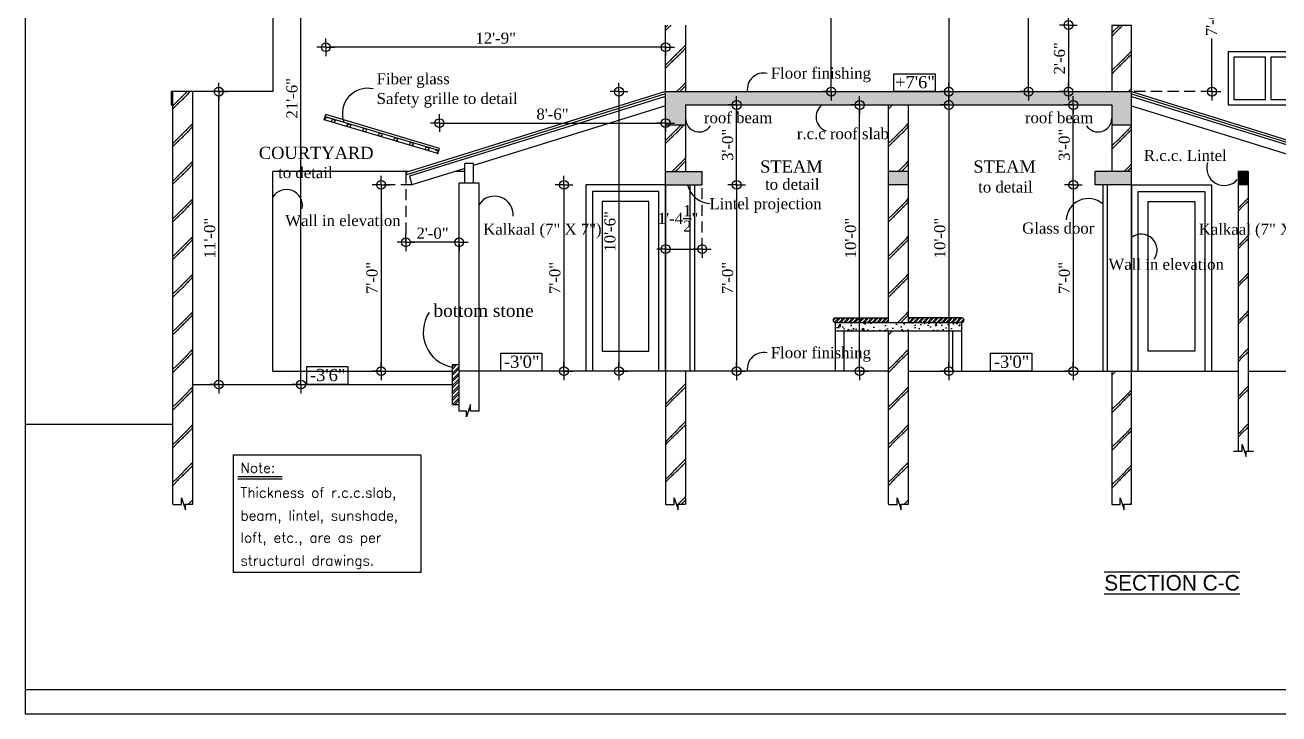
# Model space of a CAD drawing. Extents: x 7848 to 13228, y -2245 to 213.
# Drawn here: x 10016 to 10580, y -440 to -130 of the extents above; entities that cross this region are included whole.
import ezdxf
from ezdxf.enums import TextEntityAlignment as Align

# ---------------------------------------------------------------- set-up
doc = ezdxf.new("R2010")
doc.units = 0
doc.header["$LTSCALE"] = 20
doc.header["$MEASUREMENT"] = 0
doc.header["$PDMODE"] = 34
doc.header["$PDSIZE"] = 5
doc.linetypes.add('HIDDEN', pattern=[0.375, 0.25, -0.125])
doc.layers.get('0').update_dxf_attribs({"linetype": 'CONTINUOUS'})
doc.layers.get('Defpoints').update_dxf_attribs({"linetype": 'CONTINUOUS'})
for name, color, linetype in [('border', 230, 'CONTINUOUS'), ('BORTEXT', 2, 'CONTINUOUS'), ('DETTEXT', 7, 'CONTINUOUS'), ('DIMLINE', 254, 'CONTINUOUS'), ('DOOR', 1, 'CONTINUOUS'), ('Glass', 130, 'CONTINUOUS'), ('grille', 254, 'CONTINUOUS'), ('HATCH', 252, 'CONTINUOUS'), ('kalkaal', 7, 'CONTINUOUS'), ('text', 2, 'CONTINUOUS'), ('TILE', 22, 'CONTINUOUS'), ('wall', 13, 'CONTINUOUS'), ('window', 4, 'CONTINUOUS'), ('WOOD', 7, 'CONTINUOUS')]:
    doc.layers.add(name, color=color, linetype=linetype)
doc.layers.add('correct', color=230, linetype='CONTINUOUS', plot=False)
doc.styles.add('A', font='romans.shx')
doc.styles.add('style3', font='times_1.ttf')
doc.styles.add('style4', font='boos1_0.ttf')
doc.styles.add('style5', font='times_1.ttf')
doc.dimstyles.new('arch61', dxfattribs={"dimscale": 0, "dimtxt": 5, "dimasz": 2, "dimexe": 0.18, "dimexo": 0.0625, "dimgap": 1.5, "dimtad": 1, "dimzin": 3, "dimdsep": 46, "dimlunit": 4, "dimtxsty": 'style3', "dimblk": 'BLK', "dimcen": 0, "dimse1": 1, "dimse2": 1, "dimclrd": 256, "dimclrt": 3, "dimazin": 0, "dimtfac": 1, "dimtix": 1, "dimtmove": 2, "dimatfit": 3, "dimldrblk": 'NONE', "dimfxl": 0.18, "dimtolj": 1, "dimtzin": 0, "dimlwd": -1, "dimarcsym": 0})
pattern_1 = [(45, (-1618.777, 1996.752), (-8.485281, 8.485281), [3, 0]), (45, (-1619.484, 1997.46), (-8.485281, 8.485281), [3, 0])]

# ---------------------------------------------------------------- blocks, each defined once
blk = doc.blocks.new('BLK')
for q in [(-2, 0), (0, 2), (0, -2), (2, 0)]:
    blk.add_line((0, 0), q)
blk.add_circle((0, 0), 1)
blk = doc.blocks.new('*D127')
at = {"layer": 'Defpoints', "color": 0}
for p in [(10409.11, -4.13), (10409.11, -159.54), (10431.77, -159.54)]:
    blk.add_point(p, dxfattribs=at)
at = {"layer": 'DIMLINE'}
blk.add_line((10431.77, -6.13), (10431.77, -157.54), dxfattribs=at)
at = {"layer": 'DIMLINE', "xscale": 2, "yscale": 2, "zscale": 2}
for p, rotation in [((10431.77, -4.13), 90), ((10431.77, -159.54), 270)]:
    blk.add_blockref('BLK', p, dxfattribs=dict(at, rotation=rotation))
at = {"layer": 'DIMLINE', "color": 3, "insert": (10424.44, -81.83), "char_height": 5, "attachment_point": 5, "rotation": 90, "style": 'style3'}
blk.add_mtext('\\A1;12\'-11{\\H1.000000x;\\S1/2;}"', dxfattribs=at)
blk = doc.blocks.new('_None')
blk = doc.blocks.new('*D128')
at = {"layer": 'Defpoints', "color": 0}
for p in [(10505.11, -129.54), (10485.63, -159.54), (10505.11, -159.54)]:
    blk.add_point(p, dxfattribs=at)
at = {"layer": 'DIMLINE'}
blk.add_line((10485.63, -131.54), (10485.63, -157.54), dxfattribs=at)
at = {"layer": 'DIMLINE', "xscale": 2, "yscale": 2, "zscale": 2}
for p, rotation in [((10485.63, -129.54), 90), ((10485.63, -159.54), 270)]:
    blk.add_blockref('BLK', p, dxfattribs=dict(at, rotation=rotation))
at = {"layer": 'DIMLINE', "color": 3, "insert": (10481.59, -144.54), "char_height": 5, "attachment_point": 5, "rotation": 90, "style": 'style3'}
blk.add_mtext('\\A1;2\'-6"', dxfattribs=at)
blk = doc.blocks.new('*D129')
at = {"layer": 'Defpoints', "color": 0}
for p in [(10485.63, -75.54), (10505.11, -75.54), (10505.11, -129.54)]:
    blk.add_point(p, dxfattribs=at)
at = {"layer": 'DIMLINE'}
blk.add_line((10485.63, -127.54), (10485.63, -77.54), dxfattribs=at)
at = {"layer": 'DIMLINE', "xscale": 2, "yscale": 2, "zscale": 2}
for p, rotation in [((10485.63, -75.54), 90), ((10485.63, -129.54), 270)]:
    blk.add_blockref('BLK', p, dxfattribs=dict(at, rotation=rotation))
at = {"layer": 'DIMLINE', "color": 3, "insert": (10481.59, -102.54), "char_height": 5, "attachment_point": 5, "rotation": 90, "style": 'style3'}
blk.add_mtext('\\A1;4\'-6"', dxfattribs=at)
blk = doc.blocks.new('*D131')
at = {"layer": 'Defpoints', "color": 0}
for p in [(10467.66, -46.57), (10505.11, -46.57), (10505.11, -159.54)]:
    blk.add_point(p, dxfattribs=at)
at = {"layer": 'DIMLINE'}
blk.add_line((10467.66, -157.54), (10467.66, -48.57), dxfattribs=at)
at = {"layer": 'DIMLINE', "xscale": 2, "yscale": 2, "zscale": 2}
for p, rotation in [((10467.66, -46.57), 90), ((10467.66, -159.54), 270)]:
    blk.add_blockref('BLK', p, dxfattribs=dict(at, rotation=rotation))
at = {"layer": 'DIMLINE', "color": 3, "insert": (10463.61, -103.05), "char_height": 5, "attachment_point": 5, "rotation": 90, "style": 'style3'}
blk.add_mtext('\\A1;9\'-5"', dxfattribs=at)
blk = doc.blocks.new('*D132')
at = {"layer": 'Defpoints', "color": 0}
for p in [(10189.85, -201.54), (10175.93, -285.54), (10234.06, -285.54)]:
    blk.add_point(p, dxfattribs=at)
at = {"layer": 'DIMLINE'}
blk.add_line((10175.93, -203.54), (10175.93, -283.54), dxfattribs=at)
at = {"layer": 'DIMLINE', "xscale": 2, "yscale": 2, "zscale": 2}
for p, rotation in [((10175.93, -201.54), 90), ((10175.93, -285.54), 270)]:
    blk.add_blockref('BLK', p, dxfattribs=dict(at, rotation=rotation))
at = {"layer": 'DIMLINE', "color": 3, "insert": (10171.88, -243.54), "char_height": 5, "attachment_point": 5, "rotation": 90, "style": 'style3'}
blk.add_mtext('\\A1;7\'-0"', dxfattribs=at)
blk = doc.blocks.new('*D133')
at = {"layer": 'Defpoints', "color": 0}
for p in [(10187.11, -196), (10211.11, -215.31), (10187.11, -227.42)]:
    blk.add_point(p, dxfattribs=at)
at = {"layer": 'DIMLINE'}
blk.add_line((10209.11, -227.42), (10189.11, -227.42), dxfattribs=at)
at = {"layer": 'DIMLINE', "xscale": 2, "yscale": 2, "zscale": 2, "rotation": 180}
blk.add_blockref('BLK', (10187.11, -227.42), dxfattribs=at)
at = {"layer": 'DIMLINE', "xscale": 2, "yscale": 2, "zscale": 2}
blk.add_blockref('BLK', (10211.11, -227.42), dxfattribs=at)
at = {"layer": 'DIMLINE', "color": 3, "insert": (10199.11, -223.38), "char_height": 5, "attachment_point": 5, "style": 'style3'}
blk.add_mtext('\\A1;2\'-0"', dxfattribs=at)
blk = doc.blocks.new('*D134')
at = {"layer": 'Defpoints', "color": 0}
for p in [(10317.11, -201.54), (10317.11, -285.54), (10336.12, -285.54)]:
    blk.add_point(p, dxfattribs=at)
at = {"layer": 'DIMLINE'}
blk.add_line((10336.12, -203.54), (10336.12, -283.54), dxfattribs=at)
at = {"layer": 'DIMLINE', "xscale": 2, "yscale": 2, "zscale": 2}
for p, rotation in [((10336.12, -201.54), 90), ((10336.12, -285.54), 270)]:
    blk.add_blockref('BLK', p, dxfattribs=dict(at, rotation=rotation))
at = {"layer": 'DIMLINE', "color": 3, "insert": (10332.07, -243.54), "char_height": 5, "attachment_point": 5, "rotation": 90, "style": 'style3'}
blk.add_mtext('\\A1;7\'-0"', dxfattribs=at)
blk = doc.blocks.new('*D135')
at = {"layer": 'Defpoints', "color": 0}
for p in [(10320.61, -165.54), (10336.12, -165.54), (10320.61, -201.54)]:
    blk.add_point(p, dxfattribs=at)
at = {"layer": 'DIMLINE'}
blk.add_line((10336.12, -199.54), (10336.12, -167.54), dxfattribs=at)
at = {"layer": 'DIMLINE', "xscale": 2, "yscale": 2, "zscale": 2}
for p, rotation in [((10336.12, -165.54), 90), ((10336.12, -201.54), 270)]:
    blk.add_blockref('BLK', p, dxfattribs=dict(at, rotation=rotation))
at = {"layer": 'DIMLINE', "color": 3, "insert": (10332.07, -183.54), "char_height": 5, "attachment_point": 5, "rotation": 90, "style": 'style3'}
blk.add_mtext('\\A1;3\'-0"', dxfattribs=at)
blk = doc.blocks.new('*D136')
at = {"layer": 'Defpoints', "color": 0}
for p in [(10391.54, -165.54), (10394.53, -165.54), (10404.61, -285.54)]:
    blk.add_point(p, dxfattribs=at)
at = {"layer": 'DIMLINE'}
blk.add_line((10391.54, -283.54), (10391.54, -167.54), dxfattribs=at)
at = {"layer": 'DIMLINE', "xscale": 2, "yscale": 2, "zscale": 2}
for p, rotation in [((10391.54, -165.54), 90), ((10391.54, -285.54), 270)]:
    blk.add_blockref('BLK', p, dxfattribs=dict(at, rotation=rotation))
at = {"layer": 'DIMLINE', "color": 3, "insert": (10387.49, -225.54), "char_height": 5, "attachment_point": 5, "rotation": 90, "style": 'style3'}
blk.add_mtext('\\A1;10\'-0"', dxfattribs=at)
blk = doc.blocks.new('*D137')
at = {"layer": 'Defpoints', "color": 0}
for p in [(10472.16, -165.54), (10431.77, -285.54), (10472.16, -285.54)]:
    blk.add_point(p, dxfattribs=at)
at = {"layer": 'DIMLINE'}
blk.add_line((10431.77, -167.54), (10431.77, -283.54), dxfattribs=at)
at = {"layer": 'DIMLINE', "xscale": 2, "yscale": 2, "zscale": 2}
for p, rotation in [((10431.77, -165.54), 90), ((10431.77, -285.54), 270)]:
    blk.add_blockref('BLK', p, dxfattribs=dict(at, rotation=rotation))
at = {"layer": 'DIMLINE', "color": 3, "insert": (10427.72, -225.54), "char_height": 5, "attachment_point": 5, "rotation": 90, "style": 'style3'}
blk.add_mtext('\\A1;10\'-0"', dxfattribs=at)
blk = doc.blocks.new('*D138')
at = {"layer": 'Defpoints', "color": 0}
for p in [(10501.11, -201.54), (10487.82, -285.54), (10501.11, -285.54)]:
    blk.add_point(p, dxfattribs=at)
at = {"layer": 'DIMLINE'}
blk.add_line((10487.82, -203.54), (10487.82, -283.54), dxfattribs=at)
at = {"layer": 'DIMLINE', "xscale": 2, "yscale": 2, "zscale": 2}
for p, rotation in [((10487.82, -201.54), 90), ((10487.82, -285.54), 270)]:
    blk.add_blockref('BLK', p, dxfattribs=dict(at, rotation=rotation))
at = {"layer": 'DIMLINE', "color": 3, "insert": (10483.77, -243.54), "char_height": 5, "attachment_point": 5, "rotation": 90, "style": 'style3'}
blk.add_mtext('\\A1;7\'-0"', dxfattribs=at)
blk = doc.blocks.new('*D139')
at = {"layer": 'Defpoints', "color": 0}
for p in [(10487.82, -165.54), (10505.11, -165.54), (10505.86, -201.54)]:
    blk.add_point(p, dxfattribs=at)
at = {"layer": 'DIMLINE'}
blk.add_line((10487.82, -199.54), (10487.82, -167.54), dxfattribs=at)
at = {"layer": 'DIMLINE', "xscale": 2, "yscale": 2, "zscale": 2}
for p, rotation in [((10487.82, -165.54), 90), ((10487.82, -201.54), 270)]:
    blk.add_blockref('BLK', p, dxfattribs=dict(at, rotation=rotation))
at = {"layer": 'DIMLINE', "color": 3, "insert": (10483.77, -183.54), "char_height": 5, "attachment_point": 5, "rotation": 90, "style": 'style3'}
blk.add_mtext('\\A1;3\'-0"', dxfattribs=at)
blk = doc.blocks.new('*D143')
at = {"layer": 'Defpoints', "color": 0}
for p in [(10378.75, 2.46), (10409.11, 2.46), (10409.11, -159.54)]:
    blk.add_point(p, dxfattribs=at)
at = {"layer": 'DIMLINE'}
blk.add_line((10378.75, -157.54), (10378.75, 0.46), dxfattribs=at)
at = {"layer": 'DIMLINE', "xscale": 2, "yscale": 2, "zscale": 2}
for p, rotation in [((10378.75, 2.46), 90), ((10378.75, -159.54), 270)]:
    blk.add_blockref('BLK', p, dxfattribs=dict(at, rotation=rotation))
at = {"layer": 'DIMLINE', "color": 3, "insert": (10374.71, -78.54), "char_height": 5, "attachment_point": 5, "rotation": 90, "style": 'style3'}
blk.add_mtext('\\A1;13\'-6"', dxfattribs=at)
blk = doc.blocks.new('*D146')
at = {"layer": 'Defpoints', "color": 0}
for p in [(10304.11, -201.54), (10320.61, -201.54), (10320.61, -230.51)]:
    blk.add_point(p, dxfattribs=at)
at = {"layer": 'DIMLINE'}
blk.add_line((10306.11, -230.51), (10318.61, -230.51), dxfattribs=at)
at = {"layer": 'DIMLINE', "xscale": 2, "yscale": 2, "zscale": 2, "rotation": 180}
blk.add_blockref('BLK', (10304.11, -230.51), dxfattribs=at)
at = {"layer": 'DIMLINE', "xscale": 2, "yscale": 2, "zscale": 2}
blk.add_blockref('BLK', (10320.61, -230.51), dxfattribs=at)
at = {"layer": 'DIMLINE', "color": 3, "insert": (10309.72, -216.67), "char_height": 5, "attachment_point": 5, "style": 'style3'}
blk.add_mtext('\\A1;1\'-4{\\H1.000000x;\\S1/2;}"', dxfattribs=at)
blk = doc.blocks.new('*D147')
at = {"layer": 'Defpoints', "color": 0}
for p in [(10268.11, -201.54), (10258.31, -285.54), (10268.11, -285.54)]:
    blk.add_point(p, dxfattribs=at)
at = {"layer": 'DIMLINE'}
blk.add_line((10258.31, -203.54), (10258.31, -283.54), dxfattribs=at)
at = {"layer": 'DIMLINE', "xscale": 2, "yscale": 2, "zscale": 2}
for p, rotation in [((10258.31, -201.54), 90), ((10258.31, -285.54), 270)]:
    blk.add_blockref('BLK', p, dxfattribs=dict(at, rotation=rotation))
at = {"layer": 'DIMLINE', "color": 3, "insert": (10254.26, -243.54), "char_height": 5, "attachment_point": 5, "rotation": 90, "style": 'style3'}
blk.add_mtext('\\A1;7\'-0"', dxfattribs=at)
blk = doc.blocks.new('*D150')
at = {"layer": 'Defpoints', "color": 0}
for p in [(10304.11, -159.54), (10283.09, -285.54), (10304.11, -285.54)]:
    blk.add_point(p, dxfattribs=at)
at = {"layer": 'DIMLINE'}
blk.add_line((10283.09, -161.54), (10283.09, -283.54), dxfattribs=at)
at = {"layer": 'DIMLINE', "xscale": 2, "yscale": 2, "zscale": 2}
for p, rotation in [((10283.09, -159.54), 90), ((10283.09, -285.54), 270)]:
    blk.add_blockref('BLK', p, dxfattribs=dict(at, rotation=rotation))
at = {"layer": 'DIMLINE', "color": 3, "insert": (10279.05, -222.54), "char_height": 5, "attachment_point": 5, "rotation": 90, "style": 'style3'}
blk.add_mtext('\\A1;10\'-6"', dxfattribs=at)
blk = doc.blocks.new('*D285')
at = {"layer": 'Defpoints', "color": 0}
for p in [(10304.11, -173.73), (10304.11, -179.57), (10202.2, -185.1)]:
    blk.add_point(p, dxfattribs=at)
at = {"layer": 'DIMLINE'}
blk.add_line((10204.2, -173.73), (10302.11, -173.73), dxfattribs=at)
at = {"layer": 'DIMLINE', "xscale": 2, "yscale": 2, "zscale": 2, "rotation": 180}
blk.add_blockref('BLK', (10202.2, -173.73), dxfattribs=at)
at = {"layer": 'DIMLINE', "xscale": 2, "yscale": 2, "zscale": 2}
blk.add_blockref('BLK', (10304.11, -173.73), dxfattribs=at)
at = {"layer": 'DIMLINE', "color": 3, "insert": (10253.16, -169.69), "char_height": 5, "attachment_point": 5, "style": 'style3'}
blk.add_mtext('\\A1;8\'-6"', dxfattribs=at)
blk = doc.blocks.new('*D286')
at = {"layer": 'Defpoints', "color": 0}
for p in [(10151.01, -139.52), (10304.11, -137.67), (10151.01, -169.89)]:
    blk.add_point(p, dxfattribs=at)
at = {"layer": 'DIMLINE'}
blk.add_line((10302.11, -139.52), (10153.01, -139.52), dxfattribs=at)
at = {"layer": 'DIMLINE', "xscale": 2, "yscale": 2, "zscale": 2, "rotation": 180}
blk.add_blockref('BLK', (10151.01, -139.52), dxfattribs=at)
at = {"layer": 'DIMLINE', "xscale": 2, "yscale": 2, "zscale": 2}
blk.add_blockref('BLK', (10304.11, -139.52), dxfattribs=at)
at = {"layer": 'DIMLINE', "color": 3, "insert": (10227.56, -135.47), "char_height": 5, "attachment_point": 5, "style": 'style3'}
blk.add_mtext('\\A1;12\'-9"', dxfattribs=at)
blk = doc.blocks.new('A$C4FA57EA0')
at = {"layer": 'window'}
for points in [[(-19.25, -21.5), (16.75, -21.5), (16.75, 2.5), (-19.25, 2.5)], [(-16.75, 0), (-16.75, -19), (-2.5, -19), (-2.5, 0)], [(0, 0), (0, -19), (14.25, -19), (14.25, 0)]]:
    blk.add_lwpolyline(points, close=True, dxfattribs=at)
blk = doc.blocks.new('*U287')
blk.add_blockref('A$C4FA57EA0', (1.25, -2.5))
blk = doc.blocks.new('*D455')
at = {"layer": 'Defpoints', "color": 0}
for p in [(10091.11, -159.54), (10102.79, -159.54), (10091.11, -291.54)]:
    blk.add_point(p, dxfattribs=at)
at = {"layer": 'DIMLINE'}
blk.add_line((10102.79, -289.54), (10102.79, -161.54), dxfattribs=at)
at = {"layer": 'DIMLINE', "xscale": 2, "yscale": 2, "zscale": 2}
for p, rotation in [((10102.79, -159.54), 90), ((10102.79, -291.54), 270)]:
    blk.add_blockref('BLK', p, dxfattribs=dict(at, rotation=rotation))
at = {"layer": 'DIMLINE', "color": 3, "insert": (10098.75, -225.54), "char_height": 5, "attachment_point": 5, "rotation": 90, "style": 'style3'}
blk.add_mtext('\\A1;11\'-0"', dxfattribs=at)
blk = doc.blocks.new('*D457')
at = {"layer": 'Defpoints', "color": 0}
for p in [(10550.29, -75.54), (10570.64, -75.54), (10514.11, -159.54)]:
    blk.add_point(p, dxfattribs=at)
at = {"layer": 'DIMLINE'}
for p, q in [((10550.29, -77.54), (10550.29, -119.11)), ((10550.29, -157.54), (10550.29, -135.53))]:
    blk.add_line(p, q, dxfattribs=at)
at = {"layer": 'DIMLINE', "xscale": 2, "yscale": 2, "zscale": 2}
for p, rotation in [((10550.29, -75.54), 90), ((10550.29, -159.54), 270)]:
    blk.add_blockref('BLK', p, dxfattribs=dict(at, rotation=rotation))
at = {"layer": 'DIMLINE', "color": 3, "insert": (10550.12, -127.32), "char_height": 5, "attachment_point": 5, "rotation": 90, "style": 'style3'}
blk.add_mtext('\\A1;7\'-0"', dxfattribs=at)
blk = doc.blocks.new('*D461')
at = {"layer": 'Defpoints', "color": 0}
for p in [(10139.84, -33.54), (10160.97, -33.54), (10160.97, -291.54)]:
    blk.add_point(p, dxfattribs=at)
at = {"layer": 'DIMLINE'}
blk.add_line((10139.84, -289.54), (10139.84, -35.54), dxfattribs=at)
at = {"layer": 'DIMLINE', "xscale": 2, "yscale": 2, "zscale": 2}
for p, rotation in [((10139.84, -33.54), 90), ((10139.84, -291.54), 270)]:
    blk.add_blockref('BLK', p, dxfattribs=dict(at, rotation=rotation))
at = {"layer": 'DIMLINE', "color": 3, "insert": (10135.79, -162.54), "char_height": 5, "attachment_point": 5, "rotation": 90, "style": 'style3'}
blk.add_mtext('\\A1;21\'-6"', dxfattribs=at)

msp = doc.modelspace()

# ---------------------------------------------------------------- hatches: boundary and pattern name
at = {"layer": 'HATCH'}
h = msp.add_hatch(dxfattribs=at)
h.set_pattern_fill('BRICK HATCH', color=8, angle=45, style=0)
h.set_pattern_definition(pattern_1)
h.paths.add_polyline_path([(10313.113, -129.538), (10304.113, -129.538), (10304.113, -159.538), (10313.113, -159.538)])
h = msp.add_hatch(dxfattribs=at)
h.set_pattern_fill('BRICK HATCH', color=8, angle=45, style=0)
h.set_pattern_definition(pattern_1)
h.paths.add_polyline_path([(10514.113, -129.538), (10505.113, -129.538), (10505.113, -159.538), (10514.113, -159.538)])
h = msp.add_hatch(dxfattribs=at)
h.set_pattern_fill('BRICK HATCH', color=8, angle=45, style=0)
h.set_pattern_definition(pattern_1)
h.paths.add_polyline_path([(10082.113, -345.561), (10086.004, -345.561), (10086.004, -342.574), (10087.767, -348.045), (10087.767, -345.542), (10091.113, -345.542), (10091.113, -159.538), (10082.113, -159.538)])
for points in [[(10505.113, -165.538), (10505.113, -174.538), (10514.113, -174.538), (10514.113, -159.538), (10304.113, -159.538), (10304.113, -174.538), (10313.113, -174.538), (10313.113, -165.538)], [(10304.113, -195.538), (10304.113, -201.538), (10320.613, -201.538), (10320.613, -195.538)], [(10404.613, -195.538), (10404.613, -201.538), (10413.613, -201.538), (10413.613, -195.538)], [(10497.613, -195.538), (10497.613, -201.538), (10514.113, -201.538), (10514.113, -195.538)], [(10566.613, -195.538), (10562.113, -195.538), (10562.113, -201.538), (10566.613, -201.538)]]:
    msp.add_hatch(color=8, dxfattribs=at).paths.add_polyline_path(points)
h = msp.add_hatch(dxfattribs=at)
h.set_pattern_fill('BRICK HATCH', color=8, angle=45, style=0)
h.set_pattern_definition(pattern_1)
h.paths.add_polyline_path([(10413.613, -165.538), (10404.613, -165.538), (10404.613, -195.538), (10413.613, -195.538)])
h = msp.add_hatch(dxfattribs=at)
h.set_pattern_fill('BRICK HATCH', color=8, angle=45, style=0)
h.set_pattern_definition(pattern_1)
h.paths.add_polyline_path([(10304.113, -195.538), (10313.113, -195.538), (10313.113, -174.538), (10304.113, -174.538)])
h = msp.add_hatch(dxfattribs=at)
h.set_pattern_fill('BRICK HATCH', color=8, angle=45, style=0)
h.set_pattern_definition(pattern_1)
h.paths.add_polyline_path([(10505.113, -195.538), (10514.113, -195.538), (10514.113, -174.538), (10505.113, -174.538)])
h = msp.add_hatch(dxfattribs=at)
h.set_pattern_fill('BRICK HATCH', color=8, angle=45, style=0)
h.set_pattern_definition(pattern_1)
h.paths.add_polyline_path([(10413.613, -267.538), (10404.613, -267.538), (10404.613, -345.561), (10408.504, -345.561), (10408.504, -342.574), (10410.267, -348.045), (10410.267, -345.542), (10413.613, -345.542)])
h.paths.add_polyline_path([(10404.613, -263.538), (10413.613, -263.538), (10413.613, -201.538), (10404.613, -201.538)])
h = msp.add_hatch(dxfattribs=at)
h.set_pattern_fill('BRICK HATCH', color=8, angle=45, style=0)
h.set_pattern_definition(pattern_1)
h.paths.add_polyline_path([(10562.113, -321.561), (10563.958, -321.561), (10563.958, -318.574), (10565.721, -324.045), (10565.721, -321.542), (10566.613, -321.542), (10566.613, -201.538), (10562.113, -201.538)])
h = msp.add_hatch(dxfattribs=at)
h.set_pattern_fill('STEEL', color=256, scale=12, style=0)
h.set_pattern_definition([(45, (1242.596, 4897.9355), (-1.06066017, 1.06066017), []), (45, (1242.596, 4898.6855), (-1.06066017, 1.06066017), [])])
h.paths.add_polyline_path([(10404.613, -263.538), (10404.613, -261.538), (10380.613, -261.538, 1), (10380.613, -263.538)])
h = msp.add_hatch(dxfattribs=at)
h.set_pattern_fill('AR-CONC', color=8, style=0)
h.set_pattern_definition([(50, (-1618.777, 1996.7524), (7.1726018, -0.6275213), [0.75, -8.25]), (355, (-1618.777, 1996.7524), (-1.3875133, 7.5219213), [0.6, -6.6]), (100.4514, (-1618.1793, 1996.7), (5.785094, 6.8943954), [0.637402, -7.011421]), (46.1842, (-1618.777, 1998.752), (10.6724105, -1.65519), [1.125, -12.375]), (96.6356, (-1617.888, 1998.614), (9.346627, 9.741179), [0.956103, -10.51713]), (351.1842, (-1618.777, 1998.752), (9.346619, 9.741186), [0.9, -9.9]), (21, (-1617.777, 1998.2524), (5.9690705, -4.026189), [0.75, -8.25]), (326, (-1617.777, 1998.2524), (2.4331533, 7.2515005), [0.6, -6.6]), (71.4514, (-1617.2796, 1997.917), (8.4022263, 3.225305), [0.637402, -7.011421]), (37.5, (-1618.777, 1996.7524), (0.12159855, 3.32893854), [0, -6.52, 0, -6.7, 0, -6.625]), (7.5, (-1618.777, 1996.7524), (2.6306954, 3.9441171), [0, -3.82, 0, -6.37, 0, -2.525]), (327.5, (-1621.007, 1996.7524), (5.33822436, -0.2255487), [0, -2.5, 0, -7.8, 0, -10.35]), (317.5, (-1622.007, 1996.7524), (5.8318617, 1.0010498), [0, -3.25, 0, -5.18, 0, -7.35])])
h.paths.add_polyline_path([(10380.613, -263.538), (10380.613, -267.538), (10437.613, -267.538), (10437.613, -263.538)])
h = msp.add_hatch(dxfattribs=at)
h.set_pattern_fill('STEEL', color=256, scale=12, style=0)
h.set_pattern_definition([(45, (-1618.777, 1996.7524), (-1.06066017, 1.06066017), []), (45, (-1618.777, 1997.5024), (-1.06066017, 1.06066017), [])])
h.paths.add_polyline_path([(10413.613, -263.538), (10413.613, -261.538), (10437.613, -261.538, -1), (10437.613, -263.538)])
h = msp.add_hatch(dxfattribs=at)
h.set_pattern_fill('STEEL', color=256, scale=16, style=0)
h.set_pattern_definition([(45, (-1618.777, 1996.7524), (-1.41421356, 1.41421356), []), (45, (-1618.777, 1997.7524), (-1.41421356, 1.41421356), [])])
h.paths.add_polyline_path([(10211.113, -282.538), (10208.113, -282.538), (10208.113, -300.538), (10211.113, -300.538)])
h = msp.add_hatch(dxfattribs=at)
h.set_pattern_fill('BRICK HATCH', color=8, angle=45, style=0)
h.set_pattern_definition(pattern_1)
h.paths.add_polyline_path([(10304.113, -345.561), (10308.004, -345.561), (10308.004, -342.574), (10308.96, -345.542), (10313.113, -345.542), (10313.113, -285.538), (10304.113, -285.538)])
h = msp.add_hatch(dxfattribs=at)
h.set_pattern_fill('BRICK HATCH', color=8, angle=45, style=0)
h.set_pattern_definition(pattern_1)
h.paths.add_polyline_path([(10514.113, -285.538), (10505.113, -285.538), (10505.113, -345.561), (10509.004, -345.561), (10509.004, -342.574), (10509.96, -345.542), (10514.113, -345.542)])

# ---------------------------------------------------------------- linework, layer by layer
for p, q in [((10127.113, -285.538), (10127.113, -195.538)), ((10188.581, -195.538), (10127.113, -195.538)), ((10213.613, -195.538), (10209.091, -195.538)), ((10304.113, -201.538), (10304.113, -285.538)), ((10514.113, -201.538), (10514.113, -285.538)), ((10127.113, -285.538), (10208.113, -285.538))]:
    msp.add_line(p, q)
for points in [[(10220.122, -303.558), (10216.223, -303.558), (10216.223, -300.571), (10214.46, -306.042), (10214.46, -303.538), (10211.113, -303.538)], [(10560.059, -321.561), (10563.958, -321.561), (10563.958, -318.574), (10565.721, -324.045), (10565.721, -321.542), (10569.067, -321.542)], [(10082.105, -345.561), (10086.004, -345.561), (10086.004, -342.574), (10087.767, -348.045), (10087.767, -345.542), (10091.113, -345.542)], [(10304.105, -345.561), (10308.004, -345.561), (10308.004, -342.574), (10309.767, -348.045), (10309.767, -345.542), (10313.113, -345.542)], [(10404.605, -345.561), (10408.504, -345.561), (10408.504, -342.574), (10410.267, -348.045), (10410.267, -345.542), (10413.613, -345.542)], [(10505.105, -345.561), (10509.004, -345.561), (10509.004, -342.574), (10510.767, -348.045), (10510.767, -345.542), (10514.113, -345.542)]]:
    msp.add_lwpolyline(points)
at = {"layer": 'border'}
msp.add_line((10015.52, -429.023), (11048.824, -429.023), dxfattribs=at)
at = {"layer": 'correct', "color": 3}
msp.add_lwpolyline([(11048.824, -440.014), (11048.824, 163.772), (10015.52, 163.772), (10015.52, -440.014)], close=True, dxfattribs=at)
at = {"layer": 'DETTEXT'}
for centre, radius, start, end in [((10348.225, -158.433), 7.283, 77.20671, 188.73098), ((10169.888, -169.465), 11.437, 77.74927, 199.81518), ((10378.514, -170.915), 6.627, 125.77385, 252.19314), ((10319.254, -171.572), 6.141, 179.45681, 327.26572), ((10498.973, -171.572), 6.141, 212.73428, 0.54319), ((10555.798, -193.986), 7.863, 161.85746, 318.6801), ((10324.462, -199.181), 10.721, 192.70074, 267.9188), ((10133.253, -210.846), 7.192, 348.69462, 148.6233), ((10227.097, -214.935), 8.313, 354.90892, 147.16014), ((10494.573, -217.654), 9.934, 48.82034, 178.12275), ((10518.423, -230.929), 7.148, 324.80289, 127.07587), ((10210.916, -268.001), 16.023, 146.03213, 259.92691), ((10348.225, -284.433), 7.283, 77.20671, 188.73098)]:
    msp.add_arc(centre, radius, start, end, dxfattribs=at)
at = {"layer": 'DIMLINE', "color": 8, "linetype": 'HIDDEN'}
for p, q in [((10550.294, -159.538), (10514.113, -159.538)), ((10187.113, -195.996), (10187.113, -227.422)), ((10189.846, -201.538), (10175.933, -201.538)), ((10320.613, -230.512), (10320.613, -201.538))]:
    msp.add_line(p, q, dxfattribs=at)
at = {"layer": 'DOOR'}
for points in [[(10304.113, -285.538), (10304.113, -201.538), (10268.113, -201.538), (10268.113, -285.538)], [(10514.113, -285.538), (10514.113, -201.538), (10550.113, -201.538), (10550.113, -285.538)], [(10301.113, -285.538), (10301.113, -204.538), (10271.113, -204.538), (10271.113, -285.538)], [(10517.113, -285.538), (10517.113, -204.538), (10547.113, -204.538), (10547.113, -285.538)], [(10296.613, -276.538), (10296.613, -209.038), (10275.613, -209.038), (10275.613, -276.538), (10296.613, -276.538)], [(10542.613, -276.538), (10521.613, -276.538), (10521.613, -209.038), (10542.613, -209.038), (10542.613, -276.538)]]:
    msp.add_lwpolyline(points, dxfattribs=at)
at = {"layer": 'Glass'}
for p, q in [((10150.708, -170.839), (10151.011, -169.886)), ((10201.898, -186.055), (10150.708, -170.839)), ((10202.201, -185.102), (10151.011, -169.886)), ((10201.898, -186.055), (10202.201, -185.102)), ((10315.113, -201.538), (10315.113, -285.538)), ((10317.113, -201.538), (10317.113, -285.538)), ((10501.113, -201.538), (10501.113, -285.538)), ((10503.113, -201.538), (10503.113, -285.538))]:
    msp.add_line(p, q, dxfattribs=at)
at = {"layer": 'grille', "color": 0}
for p, q in [((10150.708, -170.839), (10150.281, -172.276)), ((10201.471, -187.493), (10150.281, -172.276)), ((10201.898, -186.055), (10150.708, -170.839))]:
    msp.add_line(p, q, dxfattribs=at)
at = {"layer": 'grille', "color": 2}
for points in [[(10150.52, -172.348), (10150.281, -172.276), (10150.708, -170.839), (10152.146, -171.266), (10152.075, -171.506), (10150.877, -171.149)], [(10201.231, -187.422), (10201.471, -187.493), (10201.898, -186.055), (10200.461, -185.628), (10200.389, -185.868), (10201.588, -186.224)]]:
    msp.add_lwpolyline(points, close=True, dxfattribs=at)
at = {"layer": 'grille', "color": 9}
for centre in [(10154.437, -172.729), (10161.467, -174.819), (10168.498, -176.909), (10175.529, -178.999), (10182.56, -181.089), (10189.591, -183.179), (10196.622, -185.269)]:
    msp.add_circle(centre, 0.75, dxfattribs=at)
at = {"layer": 'kalkaal'}
for p, q in [((10211.113, -303.538), (10211.113, -200.788)), ((10220.113, -200.788), (10211.113, -200.788)), ((10220.113, -303.558), (10220.113, -200.788))]:
    msp.add_line(p, q, dxfattribs=at)
at = {"layer": 'text', "color": 0}
for p, q in [((10111.455, -333.069), (10131.377, -333.069)), ((10111.455, -333.983), (10131.377, -333.983))]:
    msp.add_line(p, q, dxfattribs=at)
at = {"layer": 'text'}
for points in [[(10407.022, -151.451), (10425.573, -151.451), (10425.573, -159.538), (10407.022, -159.538)], [(10229.837, -277.451), (10248.388, -277.451), (10248.388, -285.538), (10229.837, -285.538)], [(10450.53, -277.451), (10469.082, -277.451), (10469.082, -285.538), (10450.53, -285.538)], [(10142.418, -283.451), (10160.97, -283.451), (10160.97, -291.538), (10142.418, -291.538)]]:
    msp.add_lwpolyline(points, close=True, dxfattribs=at)
at = {"layer": 'text', "color": 0}
msp.add_lwpolyline([(10109.363, -323.221), (10193.875, -323.221), (10193.875, -376.288), (10109.363, -376.288)], close=True, dxfattribs=at)
at = {"layer": 'TILE'}
for p, q in [((10304.113, -159.538), (10187.113, -195.996)), ((10304.113, -160.601), (10187.409, -196.968)), ((10514.113, -159.538), (10631.113, -195.996)), ((10514.113, -160.601), (10630.817, -196.968)), ((10187.113, -195.996), (10187.409, -196.968))]:
    msp.add_line(p, q, dxfattribs=at)
at = {"layer": 'wall'}
for p, q in [((10127.113, -39.538), (10127.113, -159.538)), ((10304.113, -201.538), (10304.113, -129.538)), ((10313.113, -129.538), (10313.113, -159.538)), ((10505.113, -129.538), (10505.113, -159.538)), ((10505.113, -129.538), (10514.113, -129.538)), ((10514.113, -201.538), (10514.113, -129.538)), ((10081.363, -159.538), (10081.363, -165.538)), ((10127.113, -159.538), (10081.363, -159.538)), ((10082.113, -345.542), (10082.113, -159.538)), ((10091.113, -345.542), (10091.113, -159.538)), ((10304.113, -159.538), (10514.113, -159.538)), ((10081.363, -165.538), (10082.113, -165.538)), ((10313.113, -165.538), (10313.113, -195.538)), ((10313.113, -165.538), (10505.113, -165.538)), ((10404.613, -263.538), (10404.613, -165.538)), ((10413.613, -263.538), (10413.613, -165.538)), ((10505.113, -165.538), (10505.113, -195.538)), ((10304.113, -174.538), (10313.113, -174.538)), ((10505.113, -174.538), (10514.113, -174.538)), ((10304.113, -195.538), (10320.613, -195.538)), ((10320.613, -201.538), (10320.613, -195.538)), ((10413.613, -195.538), (10404.613, -195.538)), ((10514.113, -195.538), (10497.613, -195.538)), ((10497.613, -201.538), (10497.613, -195.538)), ((10562.113, -195.538), (10562.113, -321.561)), ((10566.613, -195.538), (10562.113, -195.538)), ((10566.613, -195.538), (10566.613, -321.542)), ((10304.113, -201.538), (10320.613, -201.538)), ((10413.613, -201.538), (10404.613, -201.538)), ((10514.113, -201.538), (10497.613, -201.538)), ((10566.613, -201.538), (10562.113, -201.538)), ((10380.613, -261.538), (10404.613, -261.538)), ((10380.613, -263.538), (10437.613, -263.538)), ((10380.613, -267.538), (10380.613, -263.538)), ((10437.613, -261.538), (10413.613, -261.538)), ((10437.613, -267.538), (10437.613, -263.538)), ((10437.613, -267.538), (10380.613, -267.538)), ((10404.613, -345.542), (10404.613, -267.538)), ((10413.613, -345.542), (10413.613, -267.538)), ((10208.113, -300.538), (10208.113, -282.538)), ((10208.113, -282.538), (10211.113, -282.538)), ((10211.113, -300.538), (10211.113, -282.538)), ((10404.613, -285.538), (10211.113, -285.538)), ((10304.113, -285.538), (10304.113, -345.561)), ((10313.113, -285.538), (10313.113, -345.542)), ((10413.613, -285.538), (10562.113, -285.538)), ((10505.113, -285.538), (10505.113, -345.561)), ((10514.113, -345.542), (10514.113, -285.538)), ((10566.613, -285.538), (10607.113, -285.538)), ((10091.113, -291.538), (10208.113, -291.538)), ((10208.113, -300.538), (10211.113, -300.538)), ((10208.113, -300.538), (10211.113, -300.538)), ((10082.113, -309.538), (10015.52, -309.538))]:
    msp.add_line(p, q, dxfattribs=at)
at = {"layer": 'wall', "color": 0}
for p, q in [((10380.613, -285.538), (10380.613, -267.538)), ((10384.613, -285.538), (10384.613, -267.538)), ((10433.613, -285.538), (10433.613, -267.538)), ((10437.613, -285.538), (10437.613, -267.538))]:
    msp.add_line(p, q, dxfattribs=at)
at = {"layer": 'wall'}
for centre, start, end in [((10380.613, -262.538), 90, 270), ((10437.613, -262.538), 270, 90)]:
    msp.add_arc(centre, 1, start, end, dxfattribs=at)
at = {"layer": 'WOOD'}
for p, q in [((10304.113, -161.663), (10188.662, -197.649)), ((10514.113, -161.663), (10629.564, -197.649)), ((10304.113, -165.913), (10217.613, -192.881)), ((10514.113, -165.913), (10600.613, -192.881)), ((10213.613, -200.788), (10213.613, -191.881)), ((10217.613, -191.881), (10213.613, -191.881)), ((10217.613, -200.788), (10217.613, -191.881)), ((10188.662, -197.649), (10189.846, -201.538)), ((10213.613, -194.128), (10189.846, -201.538))]:
    msp.add_line(p, q, dxfattribs=at)

# ---------------------------------------------------------------- block references
msp.add_blockref('*U287', (10575.613, -141.538))

# ---------------------------------------------------------------- texts
at = {"layer": 'BORTEXT', "color": 2, "style": 'style4'}
msp.add_text('%%U%%OSECTION C-C', height=7.02428, dxfattribs=at).set_placement((10501.753, -384.42))
at = {"layer": 'DETTEXT', "style": 'style5'}
for s, height, p in [('Fiber glass', 5, (10173.93, -156.237)), ('Floor finishing', 5, (10351.533, -153.671)), ('Safety grille to detail', 5, (10173.93, -165.125)), ('r.c.c roof slab', 5, (10363.255, -180.973)), ('Wall in elevation', 5, (10132.728, -220.123)), ('Kalkaal (7" X 7")', 5, (10221.927, -224.039)), ('Kalkaal (7" X 7")', 5, (10544.328, -224.039)), ('bottom stone', 5.75, (10199.548, -261.071)), ('Floor finishing', 5, (10351.533, -279.671))]:
    msp.add_text(s, height=height, dxfattribs=at).set_placement(p)
for p in [(10336.807, -171.113), (10481.42, -171.113)]:
    msp.add_text('roof beam', height=5, dxfattribs=at).set_placement(p, align=Align.MIDDLE)
for s, p in [('R.c.c. Lintel', (10538.295, -190.789)), ('to detail', (10141.821, -198.514)), ('to detail', (10361.189, -203.779)), ('to detail', (10457.224, -205.018)), ('Lintel projection', (10349.143, -212.545)), ('Glass door', (10481.03, -223.543)), ('Wall in elevation', (10529.678, -239.827))]:
    msp.add_text(s, height=5, dxfattribs=at).set_placement(p, align=Align.CENTER)
at = {"layer": 'text'}
for s, height, style, p in [('+7\'6"', 5.5, 'style5', (10407.546, -158.011)), ('COURTYARD', 5.5, 'style5', (10120.851, -189.891)), ('STEAM', 5.5, 'style5', (10346.716, -196.051)), ('STEAM', 5.5, 'style5', (10442.774, -196.051)), ('-3\'0"', 5.5, 'style5', (10231.313, -284.011)), ('-3\'0"', 5.5, 'style5', (10452.006, -284.011)), ('-3\'6"', 5.5, 'style5', (10143.894, -290.011)), ('Note:', 4.5, 'A', (10112.597, -331.325)), ('Thickness of r.c.c.slab, ', 4.5, 'A', (10112.597, -342.495)), ('beam, lintel, sunshade, ', 4.5, 'A', (10112.597, -352.838)), ('loft, etc., are as per ', 4.5, 'A', (10112.597, -362.768)), ('structural drawings.', 4.5, 'A', (10112.597, -373.111))]:
    msp.add_text(s, height=height, dxfattribs=dict(at, style=style)).set_placement(p)

# ---------------------------------------------------------------- dimensions: what is measured, and where the dimension line sits
at = {"layer": 'DIMLINE'}
for base, p1, p2, override, picture, middle in [((10378.751, 2.462), (10409.113, -159.538), (10409.113, 2.462), {"dimscale": 1, "dimfxl": 0.25}, '*D143', (10374.708, -78.538)), ((10431.766, -159.538), (10409.113, -4.131), (10409.113, -159.538), {"dimscale": 1, "dimfxl": 0.25}, '*D127', (10424.443, -81.835)), ((10139.836, -33.538), (10160.97, -291.538), (10160.97, -33.538), {"dimscale": 1}, '*D461', (10135.793, -162.538)), ((10467.657, -46.572), (10505.113, -159.538), (10505.113, -46.572), {"dimscale": 1, "dimfxl": 0.25}, '*D131', (10463.607, -103.055)), ((10485.628, -75.538), (10505.113, -129.538), (10505.113, -75.538), {"dimscale": 1, "dimfxl": 0.25}, '*D129', (10481.585, -102.538)), ((10485.628, -159.538), (10505.113, -129.538), (10505.113, -159.538), {"dimscale": 1, "dimfxl": 0.25}, '*D128', (10481.585, -144.538)), ((10102.794, -159.538), (10091.113, -291.538), (10091.113, -159.538), {"dimscale": 1}, '*D455', (10098.751, -225.538)), ((10283.089, -285.538), (10304.113, -159.538), (10304.113, -285.538), {"dimscale": 1, "dimfxl": 0.25}, '*D150', (10279.046, -222.538)), ((10336.118, -165.538), (10320.613, -201.538), (10320.613, -165.538), {"dimscale": 1, "dimfxl": 0.25}, '*D135', (10332.075, -183.538)), ((10391.537, -165.538), (10404.613, -285.538), (10394.531, -165.538), {"dimscale": 1, "dimfxl": 0.25}, '*D136', (10387.494, -225.538)), ((10431.766, -285.538), (10472.164, -165.538), (10472.164, -285.538), {"dimscale": 1, "dimfxl": 0.25}, '*D137', (10427.723, -225.538)), ((10487.817, -165.538), (10505.863, -201.538), (10505.113, -165.538), {"dimscale": 1, "dimfxl": 0.25}, '*D139', (10483.773, -183.538)), ((10175.933, -285.538), (10189.846, -201.538), (10234.059, -285.538), {"dimscale": 1, "dimfxl": 0.25}, '*D132', (10171.882, -243.538)), ((10258.31, -285.538), (10268.113, -201.538), (10268.113, -285.538), {"dimscale": 1, "dimfxl": 0.25}, '*D147', (10254.26, -243.538)), ((10336.118, -285.538), (10317.113, -201.538), (10317.113, -285.538), {"dimscale": 1, "dimfxl": 0.25}, '*D134', (10332.068, -243.538)), ((10487.817, -285.538), (10501.113, -201.538), (10501.113, -285.538), {"dimscale": 1, "dimfxl": 0.25}, '*D138', (10483.766, -243.538))]:
    dim = msp.add_linear_dim(base=base, p1=p1, p2=p2, angle=90, dimstyle='arch61', override=override, dxfattribs=at)
    dim.commit()
    dim.dimension.update_dxf_attribs({"geometry": picture, "text_midpoint": middle})
dim = msp.add_linear_dim(base=(10550.294, -75.538), p1=(10514.113, -159.538), p2=(10570.635, -75.538), angle=90, dimstyle='arch61', override={"dimscale": 1}, dxfattribs=at)
dim.commit()
dim.dimension.update_dxf_attribs({"geometry": '*D457', "text_midpoint": (10550.119, -127.321), "dimtype": 160})
for base, p1, p2, picture, middle in [((10151.011, -139.524), (10304.113, -137.668), (10151.011, -169.886), '*D286', (10227.562, -135.474)), ((10304.113, -173.733), (10202.201, -185.102), (10304.113, -179.567), '*D285', (10253.157, -169.69)), ((10187.113, -227.422), (10211.113, -215.311), (10187.113, -195.996), '*D133', (10199.113, -223.378))]:
    dim = msp.add_linear_dim(base=base, p1=p1, p2=p2, dimstyle='arch61', override={"dimscale": 1, "dimfxl": 0.25}, dxfattribs=at)
    dim.commit()
    dim.dimension.update_dxf_attribs({"geometry": picture, "text_midpoint": middle})
dim = msp.add_linear_dim(base=(10320.613, -230.512), p1=(10304.113, -201.538), p2=(10320.613, -201.538), dimstyle='arch61', override={"dimscale": 1, "dimfxl": 0.25}, dxfattribs=at)
dim.commit()
dim.dimension.update_dxf_attribs({"geometry": '*D146', "text_midpoint": (10309.725, -216.666), "dimtype": 160})

doc.saveas('drawing.dxf')
